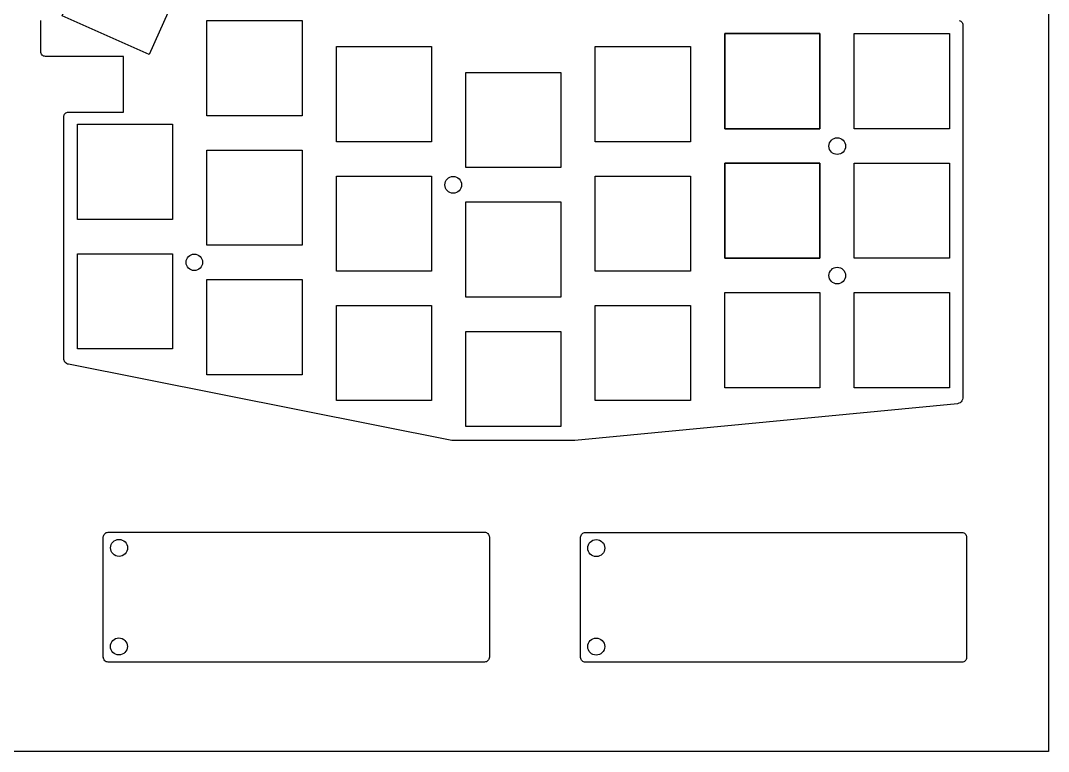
# Model space of a CAD drawing. Header units: millimetres. Extents: x 0 to 297, y 0 to 210.
# Drawn here: x 145.8 to 297, y 0 to 107.5 of the extents above; entities that cross this region are included whole.
import ezdxf

# ---------------------------------------------------------------- set-up
doc = ezdxf.new("R2010")
doc.units = ezdxf.units.MM
doc.layers.add('BLACK', color=7, linetype='Continuous')

msp = doc.modelspace()

# ---------------------------------------------------------------- linework, layer by layer
at = {"color": 1}
msp.add_lwpolyline([(0, 0), (0, 210), (297, 210), (297, 0)], close=True, dxfattribs=at)
at = {"color": 1, "linetype": 'ByBlock'}
for centre, radius in [((265.93, 89.06), 1.23), ((209.42, 83.36), 1.23), ((171.32, 71.96), 1.22), ((265.93, 70.01), 1.23)]:
    msp.add_circle(centre, radius, dxfattribs=at)
at = {"color": 1}
for centre in [(160.24, 29.95), (230.47, 29.92), (160.23, 15.45), (230.46, 15.42)]:
    msp.add_circle(centre, 1.25, dxfattribs=at)
at = {"layer": 'BLACK', "color": 1, "linetype": 'Continuous'}
for p, q in [((173.17, 107.52), (173.17, 107.52)), ((173.17, 107.52), (173.17, 107.52)), ((173.17, 107.52), (173.17, 107.52)), ((173.17, 107.52), (173.17, 107.52)), ((187.17, 107.52), (187.17, 107.52)), ((187.17, 107.52), (187.17, 107.52)), ((187.17, 107.52), (187.17, 107.52)), ((187.17, 107.52), (187.17, 107.52)), ((187.17, 107.52), (187.17, 107.52)), ((187.17, 107.52), (187.17, 107.52)), ((187.17, 107.52), (187.17, 107.52)), ((283.99, 107.51), (283.99, 107.51)), ((283.99, 107.51), (283.99, 107.51)), ((283.99, 107.51), (283.99, 107.51)), ((283.99, 107.51), (283.99, 107.51)), ((283.99, 107.51), (283.99, 107.51)), ((284.11, 107.44), (284.11, 107.44)), ((284.11, 107.44), (284.11, 107.44)), ((284.11, 107.44), (284.11, 107.44)), ((284.11, 107.44), (284.11, 107.44)), ((284.11, 107.44), (284.11, 107.44)), ((284.11, 107.44), (284.11, 107.44)), ((284.21, 107.36), (284.21, 107.36)), ((284.21, 107.36), (284.21, 107.36)), ((284.21, 107.36), (284.21, 107.36)), ((284.21, 107.36), (284.21, 107.36)), ((284.21, 107.36), (284.21, 107.36)), ((284.21, 107.36), (284.21, 107.36)), ((284.3, 107.25), (284.3, 107.25)), ((284.3, 107.25), (284.3, 107.25)), ((284.3, 107.25), (284.3, 107.25)), ((284.3, 107.25), (284.3, 107.25)), ((284.3, 107.25), (284.3, 107.25)), ((284.3, 107.25), (284.3, 107.25)), ((284.37, 107.13), (284.37, 107.13)), ((284.37, 107.13), (284.37, 107.13)), ((284.37, 107.13), (284.37, 107.13)), ((284.37, 107.13), (284.37, 107.13)), ((284.37, 107.13), (284.37, 107.13)), ((284.41, 107), (284.41, 107)), ((284.41, 107), (284.41, 107)), ((284.41, 107), (284.41, 107)), ((284.42, 106.87), (284.42, 106.87)), ((284.42, 106.87), (284.42, 106.87)), ((284.42, 106.86), (284.42, 106.86)), ((249.37, 105.61), (249.37, 105.61)), ((249.37, 105.61), (249.37, 105.61)), ((249.37, 105.61), (249.37, 105.61)), ((249.37, 105.61), (263.37, 105.61)), ((249.37, 91.61), (249.37, 105.61)), ((249.37, 105.61), (249.37, 105.61)), ((263.37, 105.61), (263.37, 105.61)), ((263.37, 105.61), (263.37, 105.61)), ((263.37, 105.61), (263.37, 105.61)), ((263.37, 105.61), (263.37, 105.61)), ((263.37, 105.61), (263.37, 105.61)), ((263.37, 105.61), (263.37, 105.61)), ((263.37, 105.61), (263.37, 105.61)), ((263.37, 105.61), (263.37, 91.61)), ((268.42, 105.61), (268.42, 105.61)), ((268.42, 105.61), (268.42, 105.61)), ((268.42, 105.61), (268.42, 105.61)), ((268.42, 105.61), (268.42, 105.61)), ((282.42, 105.61), (282.42, 105.61)), ((282.42, 105.61), (282.42, 105.61)), ((282.42, 105.61), (282.42, 105.61)), ((282.42, 105.61), (282.42, 105.61)), ((282.42, 105.61), (282.42, 105.61)), ((282.42, 105.61), (282.42, 105.61)), ((282.42, 105.61), (282.42, 105.61)), ((148.72, 102.96), (148.72, 102.96)), ((148.72, 102.96), (148.72, 102.96)), ((148.72, 102.96), (148.72, 102.96)), ((148.72, 102.96), (148.72, 102.96)), ((148.72, 102.96), (148.72, 102.96)), ((192.22, 103.71), (192.22, 103.71)), ((192.22, 103.71), (192.22, 103.71)), ((192.22, 103.71), (192.22, 103.71)), ((192.22, 103.71), (192.22, 103.71)), ((206.22, 103.71), (206.22, 103.71)), ((206.22, 103.71), (206.22, 103.71)), ((206.22, 103.71), (206.22, 103.71)), ((206.22, 103.71), (206.22, 103.71)), ((206.22, 103.71), (206.22, 103.71)), ((206.22, 103.71), (206.22, 103.71)), ((206.22, 103.71), (206.22, 103.71)), ((230.32, 103.71), (230.32, 103.71)), ((230.32, 103.71), (230.32, 103.71)), ((230.32, 103.71), (230.32, 103.71)), ((230.32, 103.71), (230.32, 103.71)), ((244.32, 103.71), (244.32, 103.71)), ((244.32, 103.71), (244.32, 103.71)), ((244.32, 103.71), (244.32, 103.71)), ((244.32, 103.71), (244.32, 103.71)), ((244.32, 103.71), (244.32, 103.71)), ((244.32, 103.71), (244.32, 103.71)), ((244.32, 103.71), (244.32, 103.71)), ((148.74, 102.82), (148.74, 102.82)), ((148.74, 102.82), (148.74, 102.82)), ((148.78, 102.69), (148.78, 102.69)), ((148.78, 102.69), (148.78, 102.69)), ((148.78, 102.69), (148.78, 102.69)), ((148.78, 102.69), (148.78, 102.69)), ((148.78, 102.69), (148.78, 102.69)), ((148.78, 102.69), (148.78, 102.69)), ((148.84, 102.57), (148.84, 102.57)), ((148.84, 102.57), (148.84, 102.57)), ((148.84, 102.57), (148.84, 102.57)), ((148.84, 102.57), (148.84, 102.57)), ((148.84, 102.57), (148.84, 102.57)), ((148.93, 102.46), (148.93, 102.46)), ((148.93, 102.46), (148.93, 102.46)), ((148.93, 102.46), (148.93, 102.46)), ((148.93, 102.46), (148.93, 102.46)), ((148.93, 102.46), (148.93, 102.46)), ((148.93, 102.46), (148.93, 102.46)), ((149.03, 102.38), (149.03, 102.38)), ((149.03, 102.38), (149.03, 102.38)), ((149.03, 102.38), (149.03, 102.38)), ((149.03, 102.38), (149.03, 102.38)), ((149.03, 102.38), (149.03, 102.38)), ((149.03, 102.38), (149.03, 102.38)), ((149.15, 102.31), (149.15, 102.31)), ((149.15, 102.31), (149.15, 102.31)), ((149.15, 102.31), (149.15, 102.31)), ((149.29, 102.27), (149.29, 102.27)), ((160.92, 102.26), (160.92, 102.26)), ((160.92, 102.26), (160.92, 102.26)), ((160.92, 102.26), (160.92, 102.26)), ((160.92, 102.26), (160.92, 102.26)), ((160.92, 102.26), (160.92, 102.26)), ((164.67, 102.52), (164.67, 102.52)), ((164.67, 102.52), (164.67, 102.52)), ((164.67, 102.52), (164.67, 102.52)), ((164.67, 102.52), (164.67, 102.52)), ((164.67, 102.52), (164.67, 102.52)), ((164.67, 102.52), (164.67, 102.52)), ((211.27, 99.9), (211.27, 99.9)), ((211.27, 99.9), (211.27, 99.9)), ((211.27, 99.9), (211.27, 99.9)), ((211.27, 99.9), (211.27, 99.9)), ((225.27, 99.9), (225.27, 99.9)), ((225.27, 99.9), (225.27, 99.9)), ((225.27, 99.9), (225.27, 99.9)), ((225.27, 99.9), (225.27, 99.9)), ((225.27, 99.9), (225.27, 99.9)), ((225.27, 99.9), (225.27, 99.9)), ((225.27, 99.9), (225.27, 99.9)), ((152.32, 93.85), (152.32, 93.85)), ((152.32, 93.85), (152.32, 93.85)), ((152.32, 93.85), (152.32, 93.85)), ((152.32, 93.85), (152.32, 93.85)), ((152.32, 93.85), (152.32, 93.85)), ((152.32, 93.85), (152.32, 93.85)), ((152.43, 93.94), (152.43, 93.94)), ((152.43, 93.94), (152.43, 93.94)), ((152.43, 93.94), (152.43, 93.94)), ((152.43, 93.94), (152.43, 93.94)), ((152.43, 93.94), (152.43, 93.94)), ((152.43, 93.94), (152.43, 93.94)), ((152.55, 94.01), (152.55, 94.01)), ((152.55, 94.01), (152.55, 94.01)), ((152.55, 94.01), (152.55, 94.01)), ((152.55, 94.01), (152.55, 94.01)), ((152.55, 94.01), (152.55, 94.01)), ((152.55, 94.01), (152.55, 94.01)), ((152.68, 94.05), (152.68, 94.05)), ((152.82, 94.06), (152.82, 94.06)), ((152.82, 94.06), (152.82, 94.06)), ((152.82, 94.06), (152.82, 94.06)), ((160.92, 94.06), (160.92, 94.06)), ((160.92, 94.06), (160.92, 94.06)), ((160.92, 94.06), (160.92, 94.06)), ((160.92, 94.06), (160.92, 94.06)), ((160.92, 94.06), (160.92, 94.06)), ((160.92, 94.06), (160.92, 94.06)), ((152.12, 93.36), (152.12, 93.36)), ((152.12, 93.36), (152.12, 93.36)), ((152.13, 93.5), (152.13, 93.5)), ((152.13, 93.5), (152.13, 93.5)), ((152.17, 93.63), (152.17, 93.63)), ((152.17, 93.63), (152.17, 93.63)), ((152.17, 93.63), (152.17, 93.63)), ((152.17, 93.63), (152.17, 93.63)), ((152.24, 93.75), (152.24, 93.75)), ((152.24, 93.75), (152.24, 93.75)), ((152.24, 93.75), (152.24, 93.75)), ((152.24, 93.75), (152.24, 93.75)), ((152.24, 93.75), (152.24, 93.75)), ((152.24, 93.75), (152.24, 93.75)), ((154.12, 92.28), (154.12, 92.28)), ((154.12, 92.28), (154.12, 92.28)), ((154.12, 92.28), (154.12, 92.28)), ((154.12, 92.28), (154.12, 92.28)), ((168.12, 92.28), (168.12, 92.28)), ((168.12, 92.28), (168.12, 92.28)), ((168.12, 92.28), (168.12, 92.28)), ((168.12, 92.28), (168.12, 92.28)), ((168.12, 92.28), (168.12, 92.28)), ((168.12, 92.28), (168.12, 92.28)), ((168.12, 92.28), (168.12, 92.28)), ((173.17, 93.52), (173.17, 93.52)), ((173.17, 93.52), (173.17, 93.52)), ((173.17, 93.52), (173.17, 93.52)), ((173.17, 93.52), (173.17, 93.52)), ((187.17, 93.52), (187.17, 93.52)), ((187.17, 93.52), (187.17, 93.52)), ((187.17, 93.52), (187.17, 93.52)), ((187.17, 93.52), (187.17, 93.52)), ((187.17, 93.52), (187.17, 93.52)), ((263.37, 91.61), (249.37, 91.61)), ((249.37, 91.61), (249.37, 91.61)), ((249.37, 91.61), (249.37, 91.61)), ((249.37, 91.61), (249.37, 91.61)), ((249.37, 91.61), (249.37, 91.61)), ((263.37, 91.61), (263.37, 91.61)), ((263.37, 91.61), (263.37, 91.61)), ((263.37, 91.61), (263.37, 91.61)), ((263.37, 91.61), (263.37, 91.61)), ((263.37, 91.61), (263.37, 91.61)), ((268.42, 91.61), (268.42, 91.61)), ((268.42, 91.61), (268.42, 91.61)), ((268.42, 91.61), (268.42, 91.61)), ((268.42, 91.61), (268.42, 91.61)), ((282.42, 91.61), (282.42, 91.61)), ((282.42, 91.61), (282.42, 91.61)), ((282.42, 91.61), (282.42, 91.61)), ((282.42, 91.61), (282.42, 91.61)), ((282.42, 91.61), (282.42, 91.61)), ((192.22, 89.71), (192.22, 89.71)), ((192.22, 89.71), (192.22, 89.71)), ((192.22, 89.71), (192.22, 89.71)), ((192.22, 89.71), (192.22, 89.71)), ((206.22, 89.71), (206.22, 89.71)), ((206.22, 89.71), (206.22, 89.71)), ((206.22, 89.71), (206.22, 89.71)), ((206.22, 89.71), (206.22, 89.71)), ((206.22, 89.71), (206.22, 89.71)), ((230.32, 89.71), (230.32, 89.71)), ((230.32, 89.71), (230.32, 89.71)), ((230.32, 89.71), (230.32, 89.71)), ((230.32, 89.71), (230.32, 89.71)), ((244.32, 89.71), (244.32, 89.71)), ((244.32, 89.71), (244.32, 89.71)), ((244.32, 89.71), (244.32, 89.71)), ((244.32, 89.71), (244.32, 89.71)), ((244.32, 89.71), (244.32, 89.71)), ((173.17, 88.47), (173.17, 88.47)), ((173.17, 88.47), (173.17, 88.47)), ((173.17, 88.47), (173.17, 88.47)), ((173.17, 88.47), (173.17, 88.47)), ((187.17, 88.47), (187.17, 88.47)), ((187.17, 88.47), (187.17, 88.47)), ((187.17, 88.47), (187.17, 88.47)), ((187.17, 88.47), (187.17, 88.47)), ((187.17, 88.47), (187.17, 88.47)), ((187.17, 88.47), (187.17, 88.47)), ((187.17, 88.47), (187.17, 88.47)), ((249.37, 72.56), (249.37, 86.56)), ((249.37, 86.56), (249.37, 86.56)), ((249.37, 86.56), (249.37, 86.56)), ((249.37, 86.56), (249.37, 86.56)), ((249.37, 86.56), (249.37, 86.56)), ((249.37, 86.56), (263.37, 86.56)), ((263.37, 86.56), (263.37, 86.56)), ((263.37, 86.56), (263.37, 86.56)), ((263.37, 86.56), (263.37, 86.56)), ((263.37, 86.56), (263.37, 86.56)), ((263.37, 86.56), (263.37, 86.56)), ((263.37, 86.56), (263.37, 86.56)), ((263.37, 86.56), (263.37, 72.56)), ((263.37, 86.56), (263.37, 86.56)), ((268.42, 86.56), (268.42, 86.56)), ((268.42, 86.56), (268.42, 86.56)), ((268.42, 86.56), (268.42, 86.56)), ((268.42, 86.56), (268.42, 86.56)), ((282.42, 86.56), (282.42, 86.56)), ((282.42, 86.56), (282.42, 86.56)), ((282.42, 86.56), (282.42, 86.56)), ((282.42, 86.56), (282.42, 86.56)), ((282.42, 86.56), (282.42, 86.56)), ((282.42, 86.56), (282.42, 86.56)), ((282.42, 86.56), (282.42, 86.56)), ((211.27, 85.9), (211.27, 85.9)), ((211.27, 85.9), (211.27, 85.9)), ((211.27, 85.9), (211.27, 85.9)), ((211.27, 85.9), (211.27, 85.9)), ((225.27, 85.9), (225.27, 85.9)), ((225.27, 85.9), (225.27, 85.9)), ((225.27, 85.9), (225.27, 85.9)), ((225.27, 85.9), (225.27, 85.9)), ((225.27, 85.9), (225.27, 85.9)), ((192.22, 84.66), (192.22, 84.66)), ((192.22, 84.66), (192.22, 84.66)), ((192.22, 84.66), (192.22, 84.66)), ((192.22, 84.66), (192.22, 84.66)), ((206.22, 84.66), (206.22, 84.66)), ((206.22, 84.66), (206.22, 84.66)), ((206.22, 84.66), (206.22, 84.66)), ((206.22, 84.66), (206.22, 84.66)), ((206.22, 84.66), (206.22, 84.66)), ((206.22, 84.66), (206.22, 84.66)), ((206.22, 84.66), (206.22, 84.66)), ((244.32, 84.66), (244.32, 84.66)), ((211.27, 80.85), (211.27, 80.85)), ((211.27, 80.85), (211.27, 80.85)), ((211.27, 80.85), (211.27, 80.85)), ((211.27, 80.85), (211.27, 80.85)), ((225.27, 80.85), (225.27, 80.85)), ((225.27, 80.85), (225.27, 80.85)), ((225.27, 80.85), (225.27, 80.85)), ((225.27, 80.85), (225.27, 80.85)), ((225.27, 80.85), (225.27, 80.85)), ((225.27, 80.85), (225.27, 80.85)), ((225.27, 80.85), (225.27, 80.85)), ((154.12, 78.28), (154.12, 78.28)), ((154.12, 78.28), (154.12, 78.28)), ((154.12, 78.28), (154.12, 78.28)), ((154.12, 78.28), (154.12, 78.28)), ((168.12, 78.28), (168.12, 78.28)), ((168.12, 78.28), (168.12, 78.28)), ((168.12, 78.28), (168.12, 78.28)), ((168.12, 78.28), (168.12, 78.28)), ((168.12, 78.28), (168.12, 78.28)), ((173.17, 74.47), (173.17, 74.47)), ((173.17, 74.47), (173.17, 74.47)), ((173.17, 74.47), (173.17, 74.47)), ((173.17, 74.47), (173.17, 74.47)), ((187.17, 74.47), (187.17, 74.47)), ((187.17, 74.47), (187.17, 74.47)), ((187.17, 74.47), (187.17, 74.47)), ((187.17, 74.47), (187.17, 74.47)), ((187.17, 74.47), (187.17, 74.47)), ((154.12, 73.23), (154.12, 73.23)), ((154.12, 73.23), (154.12, 73.23)), ((154.12, 73.23), (154.12, 73.23)), ((154.12, 73.23), (154.12, 73.23)), ((168.12, 73.23), (168.12, 73.23)), ((168.12, 73.23), (168.12, 73.23)), ((168.12, 73.23), (168.12, 73.23)), ((168.12, 73.23), (168.12, 73.23)), ((168.12, 73.23), (168.12, 73.23)), ((168.12, 73.23), (168.12, 73.23)), ((168.12, 73.23), (168.12, 73.23)), ((263.37, 72.56), (249.37, 72.56)), ((249.37, 72.56), (249.37, 72.56)), ((249.37, 72.56), (249.37, 72.56)), ((249.37, 72.56), (249.37, 72.56)), ((249.37, 72.56), (249.37, 72.56)), ((263.37, 72.56), (263.37, 72.56)), ((263.37, 72.56), (263.37, 72.56)), ((263.37, 72.56), (263.37, 72.56)), ((263.37, 72.56), (263.37, 72.56)), ((263.37, 72.56), (263.37, 72.56)), ((268.42, 72.56), (268.42, 72.56)), ((268.42, 72.56), (268.42, 72.56)), ((268.42, 72.56), (268.42, 72.56)), ((268.42, 72.56), (268.42, 72.56)), ((282.42, 72.56), (282.42, 72.56)), ((282.42, 72.56), (282.42, 72.56)), ((282.42, 72.56), (282.42, 72.56)), ((282.42, 72.56), (282.42, 72.56)), ((282.42, 72.56), (282.42, 72.56)), ((192.22, 70.66), (192.22, 70.66)), ((192.22, 70.66), (192.22, 70.66)), ((192.22, 70.66), (192.22, 70.66)), ((192.22, 70.66), (192.22, 70.66)), ((206.22, 70.66), (206.22, 70.66)), ((206.22, 70.66), (206.22, 70.66)), ((206.22, 70.66), (206.22, 70.66)), ((206.22, 70.66), (206.22, 70.66)), ((206.22, 70.66), (206.22, 70.66)), ((173.17, 69.42), (173.17, 69.42)), ((173.17, 69.42), (173.17, 69.42)), ((173.17, 69.42), (173.17, 69.42)), ((173.17, 69.42), (173.17, 69.42)), ((187.17, 69.42), (187.17, 69.42)), ((187.17, 69.42), (187.17, 69.42)), ((187.17, 69.42), (187.17, 69.42)), ((187.17, 69.42), (187.17, 69.42)), ((187.17, 69.42), (187.17, 69.42)), ((187.17, 69.42), (187.17, 69.42)), ((187.17, 69.42), (187.17, 69.42)), ((211.27, 66.85), (211.27, 66.85)), ((211.27, 66.85), (211.27, 66.85)), ((211.27, 66.85), (211.27, 66.85)), ((211.27, 66.85), (211.27, 66.85)), ((225.27, 66.85), (225.27, 66.85)), ((225.27, 66.85), (225.27, 66.85)), ((225.27, 66.85), (225.27, 66.85)), ((225.27, 66.85), (225.27, 66.85)), ((225.27, 66.85), (225.27, 66.85)), ((249.37, 67.51), (249.37, 67.51)), ((249.37, 67.51), (249.37, 67.51)), ((249.37, 67.51), (249.37, 67.51)), ((249.37, 67.51), (249.37, 67.51)), ((263.37, 67.51), (263.37, 67.51)), ((263.37, 67.51), (263.37, 67.51)), ((263.37, 67.51), (263.37, 67.51)), ((263.37, 67.51), (263.37, 67.51)), ((263.37, 67.51), (263.37, 67.51)), ((268.42, 67.51), (268.42, 67.51)), ((268.42, 67.51), (268.42, 67.51)), ((268.42, 67.51), (268.42, 67.51)), ((268.42, 67.51), (268.42, 67.51)), ((282.42, 67.51), (282.42, 67.51)), ((282.42, 67.51), (282.42, 67.51)), ((282.42, 67.51), (282.42, 67.51)), ((282.42, 67.51), (282.42, 67.51)), ((282.42, 67.51), (282.42, 67.51)), ((282.42, 67.51), (282.42, 67.51)), ((282.42, 67.51), (282.42, 67.51)), ((192.22, 65.61), (192.22, 65.61)), ((192.22, 65.61), (192.22, 65.61)), ((192.22, 65.61), (192.22, 65.61)), ((192.22, 65.61), (192.22, 65.61)), ((206.22, 65.61), (206.22, 65.61)), ((206.22, 65.61), (206.22, 65.61)), ((206.22, 65.61), (206.22, 65.61)), ((206.22, 65.61), (206.22, 65.61)), ((206.22, 65.61), (206.22, 65.61)), ((206.22, 65.61), (206.22, 65.61)), ((206.22, 65.61), (206.22, 65.61)), ((211.27, 61.8), (211.27, 61.8)), ((211.27, 61.8), (211.27, 61.8)), ((211.27, 61.8), (211.27, 61.8)), ((211.27, 61.8), (211.27, 61.8)), ((225.27, 61.8), (225.27, 61.8)), ((225.27, 61.8), (225.27, 61.8)), ((225.27, 61.8), (225.27, 61.8)), ((225.27, 61.8), (225.27, 61.8)), ((225.27, 61.8), (225.27, 61.8)), ((225.27, 61.8), (225.27, 61.8)), ((225.27, 61.8), (225.27, 61.8)), ((154.12, 59.23), (154.12, 59.23)), ((154.12, 59.23), (154.12, 59.23)), ((154.12, 59.23), (154.12, 59.23)), ((154.12, 59.23), (154.12, 59.23)), ((168.12, 59.23), (168.12, 59.23)), ((168.12, 59.23), (168.12, 59.23)), ((168.12, 59.23), (168.12, 59.23)), ((168.12, 59.23), (168.12, 59.23)), ((168.12, 59.23), (168.12, 59.23)), ((152.12, 57.66), (152.12, 57.66)), ((152.12, 57.66), (152.12, 57.66)), ((152.12, 57.66), (152.12, 57.66)), ((152.12, 57.66), (152.12, 57.66)), ((152.12, 57.66), (152.12, 57.66)), ((152.12, 57.66), (152.12, 57.66)), ((152.12, 57.66), (152.12, 57.66)), ((152.12, 57.66), (152.12, 57.66)), ((152.12, 57.66), (152.12, 57.66)), ((152.12, 57.66), (152.12, 57.66)), ((152.12, 57.66), (152.12, 57.66)), ((152.12, 57.66), (152.12, 57.66)), ((152.12, 57.66), (152.12, 57.66)), ((152.12, 57.66), (152.12, 57.66)), ((152.12, 57.66), (152.12, 57.66)), ((152.12, 57.66), (152.12, 57.66)), ((152.12, 57.66), (152.12, 57.66)), ((152.12, 57.66), (152.12, 57.66)), ((152.12, 57.66), (152.12, 57.66)), ((152.15, 57.54), (152.15, 57.54)), ((152.2, 57.4), (152.2, 57.4)), ((152.2, 57.4), (152.2, 57.4)), ((152.2, 57.4), (152.2, 57.4)), ((152.2, 57.4), (152.2, 57.4)), ((152.29, 57.26), (152.29, 57.26)), ((152.29, 57.26), (152.29, 57.26)), ((152.29, 57.26), (152.29, 57.26)), ((152.29, 57.26), (152.29, 57.26)), ((152.4, 57.15), (152.4, 57.15)), ((152.4, 57.15), (152.4, 57.15)), ((152.52, 57.06), (152.52, 57.06)), ((152.52, 57.06), (152.52, 57.06)), ((152.52, 57.06), (152.52, 57.06)), ((152.52, 57.06), (152.52, 57.06)), ((152.52, 57.06), (152.52, 57.06)), ((152.52, 57.06), (152.52, 57.06)), ((152.67, 57), (152.67, 57)), ((152.82, 56.96), (152.82, 56.96)), ((173.17, 55.42), (173.17, 55.42)), ((173.17, 55.42), (173.17, 55.42)), ((173.17, 55.42), (173.17, 55.42)), ((173.17, 55.42), (173.17, 55.42)), ((187.17, 55.42), (187.17, 55.42)), ((187.17, 55.42), (187.17, 55.42)), ((187.17, 55.42), (187.17, 55.42)), ((187.17, 55.42), (187.17, 55.42)), ((187.17, 55.42), (187.17, 55.42)), ((249.37, 53.51), (249.37, 53.51)), ((249.37, 53.51), (249.37, 53.51)), ((249.37, 53.51), (249.37, 53.51)), ((249.37, 53.51), (249.37, 53.51)), ((263.37, 53.51), (263.37, 53.51)), ((263.37, 53.51), (263.37, 53.51)), ((263.37, 53.51), (263.37, 53.51)), ((263.37, 53.51), (263.37, 53.51)), ((263.37, 53.51), (263.37, 53.51)), ((263.37, 53.51), (263.37, 53.51)), ((268.42, 53.51), (268.42, 53.51)), ((268.42, 53.51), (268.42, 53.51)), ((268.42, 53.51), (268.42, 53.51)), ((268.42, 53.51), (268.42, 53.51)), ((282.42, 53.51), (282.42, 53.51)), ((282.42, 53.51), (282.42, 53.51)), ((282.42, 53.51), (282.42, 53.51)), ((282.42, 53.51), (282.42, 53.51)), ((282.42, 53.51), (282.42, 53.51)), ((192.22, 51.61), (192.22, 51.61)), ((192.22, 51.61), (192.22, 51.61)), ((192.22, 51.61), (192.22, 51.61)), ((192.22, 51.61), (192.22, 51.61)), ((206.22, 51.61), (206.22, 51.61)), ((206.22, 51.61), (206.22, 51.61)), ((206.22, 51.61), (206.22, 51.61)), ((206.22, 51.61), (206.22, 51.61)), ((206.22, 51.61), (206.22, 51.61)), ((284.14, 51.44), (284.14, 51.44)), ((284.14, 51.44), (284.14, 51.44)), ((284.14, 51.44), (284.14, 51.44)), ((284.27, 51.59), (284.27, 51.59)), ((284.27, 51.59), (284.27, 51.59)), ((284.27, 51.59), (284.27, 51.59)), ((284.27, 51.59), (284.27, 51.59)), ((284.27, 51.59), (284.27, 51.59)), ((284.27, 51.59), (284.27, 51.59)), ((284.36, 51.77), (284.36, 51.77)), ((284.36, 51.77), (284.36, 51.77)), ((284.36, 51.77), (284.36, 51.77)), ((284.36, 51.77), (284.36, 51.77)), ((284.36, 51.77), (284.36, 51.77)), ((284.36, 51.77), (284.36, 51.77)), ((284.42, 51.96), (284.42, 51.96)), ((284.42, 51.96), (284.42, 51.96)), ((284.42, 51.96), (284.42, 51.96)), ((284.42, 51.96), (284.42, 51.96)), ((284.42, 51.96), (284.42, 51.96)), ((284.42, 51.96), (284.42, 51.96)), ((284.42, 51.96), (284.42, 51.96)), ((284.42, 51.96), (284.42, 51.96)), ((284.42, 51.96), (284.42, 51.96)), ((284.42, 51.96), (284.42, 51.96)), ((284.42, 51.96), (284.42, 51.96)), ((284.42, 51.96), (284.42, 51.96)), ((284.42, 51.96), (284.42, 51.96)), ((284.42, 51.96), (284.42, 51.96)), ((284.42, 51.96), (284.42, 51.96)), ((284.42, 51.96), (284.42, 51.96)), ((284.42, 51.96), (284.42, 51.96)), ((284.42, 51.96), (284.42, 51.96)), ((283.63, 51.16), (283.62, 51.16)), ((283.62, 51.16), (283.62, 51.16)), ((283.62, 51.16), (283.62, 51.16)), ((283.62, 51.16), (283.62, 51.16)), ((283.63, 51.16), (283.63, 51.16)), ((283.63, 51.16), (283.63, 51.16)), ((283.82, 51.22), (283.82, 51.22)), ((283.99, 51.31), (283.99, 51.31)), ((283.99, 51.31), (283.99, 51.31)), ((283.99, 51.31), (283.99, 51.31)), ((211.27, 47.8), (211.27, 47.8)), ((211.27, 47.8), (211.27, 47.8)), ((211.27, 47.8), (211.27, 47.8)), ((211.27, 47.8), (211.27, 47.8)), ((225.27, 47.8), (225.27, 47.8)), ((225.27, 47.8), (225.27, 47.8)), ((225.27, 47.8), (225.27, 47.8)), ((225.27, 47.8), (225.27, 47.8)), ((225.27, 47.8), (225.27, 47.8)), ((157.95, 31.68), (157.99, 31.82)), ((157.99, 31.82), (158.05, 31.94)), ((157.99, 31.82), (157.99, 31.82)), ((157.99, 31.82), (157.99, 31.82)), ((157.99, 31.82), (157.99, 31.82)), ((158.05, 31.94), (158.14, 32.04)), ((158.05, 31.94), (158.05, 31.94)), ((158.05, 31.94), (158.05, 31.94)), ((158.05, 31.94), (158.05, 31.94)), ((158.05, 31.94), (158.05, 31.94)), ((158.05, 31.94), (158.05, 31.94)), ((158.05, 31.94), (158.05, 31.94)), ((158.14, 32.04), (158.24, 32.13)), ((158.14, 32.04), (158.14, 32.04)), ((158.14, 32.04), (158.14, 32.04)), ((158.14, 32.04), (158.14, 32.04)), ((158.14, 32.04), (158.14, 32.04)), ((158.14, 32.04), (158.14, 32.04)), ((158.24, 32.13), (158.36, 32.19)), ((158.24, 32.13), (158.24, 32.13)), ((158.24, 32.13), (158.24, 32.13)), ((158.24, 32.13), (158.24, 32.13)), ((158.24, 32.13), (158.24, 32.13)), ((158.24, 32.13), (158.24, 32.13)), ((158.36, 32.19), (158.49, 32.23)), ((158.36, 32.19), (158.36, 32.19)), ((158.36, 32.19), (158.36, 32.19)), ((158.36, 32.19), (158.36, 32.19)), ((158.36, 32.19), (158.36, 32.19)), ((158.36, 32.19), (158.36, 32.19)), ((158.36, 32.19), (158.36, 32.19)), ((158.49, 32.23), (158.63, 32.25)), ((158.49, 32.23), (158.49, 32.23)), ((158.49, 32.23), (158.49, 32.23)), ((158.63, 32.25), (158.63, 32.25)), ((158.63, 32.25), (158.63, 32.25)), ((158.63, 32.25), (214.03, 32.25)), ((158.63, 32.25), (158.63, 32.25)), ((158.63, 32.25), (158.63, 32.25)), ((214.03, 32.25), (214.17, 32.24)), ((214.17, 32.24), (214.17, 32.24)), ((214.17, 32.24), (214.17, 32.24)), ((214.17, 32.24), (214.3, 32.2)), ((214.3, 32.2), (214.3, 32.2)), ((214.3, 32.2), (214.3, 32.2)), ((214.3, 32.2), (214.42, 32.13)), ((214.3, 32.2), (214.3, 32.2)), ((214.42, 32.13), (214.42, 32.13)), ((214.42, 32.13), (214.42, 32.13)), ((214.42, 32.13), (214.42, 32.13)), ((214.42, 32.13), (214.53, 32.05)), ((214.42, 32.13), (214.42, 32.13)), ((214.42, 32.13), (214.42, 32.13)), ((214.42, 32.13), (214.42, 32.13)), ((214.53, 32.05), (214.53, 32.05)), ((214.53, 32.05), (214.53, 32.05)), ((214.53, 32.05), (214.53, 32.05)), ((214.53, 32.05), (214.53, 32.05)), ((214.53, 32.05), (214.53, 32.05)), ((214.53, 32.05), (214.61, 31.94)), ((214.53, 32.05), (214.53, 32.05)), ((214.61, 31.94), (214.61, 31.94)), ((214.61, 31.94), (214.61, 31.94)), ((214.61, 31.94), (214.68, 31.82)), ((214.61, 31.94), (214.61, 31.94)), ((214.61, 31.94), (214.61, 31.94)), ((214.61, 31.94), (214.61, 31.94)), ((214.68, 31.82), (214.68, 31.82)), ((214.68, 31.82), (214.68, 31.82)), ((214.68, 31.82), (214.68, 31.82)), ((214.68, 31.82), (214.68, 31.82)), ((214.68, 31.82), (214.68, 31.82)), ((214.68, 31.82), (214.72, 31.69)), ((214.68, 31.82), (214.68, 31.82)), ((228.18, 31.65), (228.22, 31.78)), ((228.22, 31.78), (228.28, 31.9)), ((228.22, 31.78), (228.22, 31.78)), ((228.22, 31.78), (228.22, 31.78)), ((228.22, 31.78), (228.22, 31.78)), ((228.28, 31.9), (228.37, 32.01)), ((228.28, 31.9), (228.28, 31.9)), ((228.28, 31.9), (228.28, 31.9)), ((228.28, 31.9), (228.28, 31.9)), ((228.28, 31.9), (228.28, 31.9)), ((228.28, 31.9), (228.28, 31.9)), ((228.28, 31.9), (228.28, 31.9)), ((228.37, 32.01), (228.47, 32.1)), ((228.37, 32.01), (228.37, 32.01)), ((228.37, 32.01), (228.37, 32.01)), ((228.37, 32.01), (228.37, 32.01)), ((228.37, 32.01), (228.37, 32.01)), ((228.37, 32.01), (228.37, 32.01)), ((228.47, 32.1), (228.59, 32.16)), ((228.47, 32.1), (228.47, 32.1)), ((228.47, 32.1), (228.47, 32.1)), ((228.47, 32.1), (228.47, 32.1)), ((228.47, 32.1), (228.47, 32.1)), ((228.47, 32.1), (228.47, 32.1)), ((228.59, 32.16), (228.72, 32.2)), ((228.59, 32.16), (228.59, 32.16)), ((228.59, 32.16), (228.59, 32.16)), ((228.59, 32.16), (228.59, 32.16)), ((228.59, 32.16), (228.59, 32.16)), ((228.59, 32.16), (228.59, 32.16)), ((228.59, 32.16), (228.59, 32.16)), ((228.72, 32.2), (228.86, 32.22)), ((228.72, 32.2), (228.72, 32.2)), ((228.72, 32.2), (228.72, 32.2)), ((228.86, 32.22), (228.86, 32.22)), ((228.86, 32.22), (228.86, 32.22)), ((228.86, 32.22), (284.26, 32.22)), ((228.86, 32.22), (228.86, 32.22)), ((228.86, 32.22), (228.86, 32.22)), ((284.26, 32.22), (284.4, 32.2)), ((284.4, 32.2), (284.4, 32.2)), ((284.4, 32.2), (284.4, 32.2)), ((284.4, 32.2), (284.53, 32.16)), ((284.53, 32.16), (284.53, 32.16)), ((284.53, 32.16), (284.53, 32.16)), ((284.53, 32.16), (284.65, 32.1)), ((284.53, 32.16), (284.53, 32.16)), ((284.65, 32.1), (284.65, 32.1)), ((284.65, 32.1), (284.65, 32.1)), ((284.65, 32.1), (284.65, 32.1)), ((284.65, 32.1), (284.76, 32.01)), ((284.65, 32.1), (284.65, 32.1)), ((284.65, 32.1), (284.65, 32.1)), ((284.65, 32.1), (284.65, 32.1)), ((284.76, 32.01), (284.76, 32.01)), ((284.76, 32.01), (284.76, 32.01)), ((284.76, 32.01), (284.76, 32.01)), ((284.76, 32.01), (284.76, 32.01)), ((284.76, 32.01), (284.76, 32.01)), ((284.76, 32.01), (284.84, 31.91)), ((284.76, 32.01), (284.76, 32.01)), ((284.84, 31.91), (284.84, 31.91)), ((284.84, 31.91), (284.84, 31.91)), ((284.84, 31.91), (284.91, 31.79)), ((284.84, 31.91), (284.84, 31.91)), ((284.84, 31.91), (284.84, 31.91)), ((284.84, 31.91), (284.84, 31.91)), ((284.91, 31.79), (284.91, 31.79)), ((284.91, 31.79), (284.91, 31.79)), ((284.91, 31.79), (284.91, 31.79)), ((284.91, 31.79), (284.91, 31.79)), ((284.91, 31.79), (284.91, 31.79)), ((284.91, 31.79), (284.95, 31.66)), ((284.91, 31.79), (284.91, 31.79)), ((157.93, 31.55), (157.95, 31.68)), ((157.93, 13.85), (157.93, 31.55)), ((157.93, 31.55), (157.93, 31.55)), ((157.93, 31.55), (157.93, 31.55)), ((157.95, 31.68), (157.95, 31.68)), ((157.95, 31.68), (157.95, 31.68)), ((214.72, 31.69), (214.72, 31.69)), ((214.72, 31.69), (214.72, 31.69)), ((214.72, 31.69), (214.73, 31.55)), ((214.73, 31.55), (214.73, 31.55)), ((214.73, 31.55), (214.73, 31.55)), ((214.73, 31.55), (214.73, 13.85)), ((214.73, 31.55), (214.73, 31.55)), ((214.73, 31.55), (214.73, 31.55)), ((214.73, 31.55), (214.73, 31.55)), ((228.16, 31.52), (228.18, 31.65)), ((228.16, 13.82), (228.16, 31.52)), ((228.16, 31.52), (228.16, 31.52)), ((228.16, 31.52), (228.16, 31.52)), ((228.18, 31.65), (228.18, 31.65)), ((228.18, 31.65), (228.18, 31.65)), ((284.95, 31.66), (284.95, 31.66)), ((284.95, 31.66), (284.95, 31.66)), ((284.95, 31.66), (284.96, 31.52)), ((284.96, 31.52), (284.96, 31.52)), ((284.96, 31.52), (284.96, 31.52)), ((284.96, 31.52), (284.96, 13.82)), ((284.96, 31.52), (284.96, 31.52)), ((284.96, 31.52), (284.96, 31.52)), ((284.96, 31.52), (284.96, 31.52)), ((157.93, 13.84), (157.93, 13.85)), ((157.93, 13.85), (157.93, 13.85)), ((157.93, 13.85), (157.93, 13.84)), ((157.95, 13.71), (157.93, 13.84)), ((157.93, 13.84), (157.93, 13.84)), ((157.93, 13.84), (157.93, 13.84)), ((157.99, 13.58), (157.95, 13.71)), ((157.95, 13.71), (157.95, 13.71)), ((157.95, 13.71), (157.95, 13.71)), ((157.95, 13.71), (157.95, 13.71)), ((214.72, 13.71), (214.68, 13.58)), ((214.73, 13.85), (214.72, 13.71)), ((214.72, 13.71), (214.72, 13.71)), ((214.72, 13.71), (214.72, 13.71)), ((214.73, 13.85), (214.73, 13.85)), ((228.16, 13.81), (228.16, 13.82)), ((228.16, 13.82), (228.16, 13.82)), ((228.16, 13.82), (228.16, 13.81)), ((228.18, 13.68), (228.16, 13.81)), ((228.16, 13.81), (228.16, 13.81)), ((228.16, 13.81), (228.16, 13.81)), ((228.22, 13.55), (228.18, 13.68)), ((228.18, 13.68), (228.18, 13.68)), ((228.18, 13.68), (228.18, 13.68)), ((228.18, 13.68), (228.18, 13.68)), ((284.95, 13.68), (284.91, 13.55)), ((284.96, 13.82), (284.95, 13.68)), ((284.95, 13.68), (284.95, 13.68)), ((284.95, 13.68), (284.95, 13.68)), ((284.96, 13.82), (284.96, 13.82)), ((158.05, 13.46), (157.99, 13.58)), ((157.99, 13.58), (157.99, 13.58)), ((157.99, 13.58), (157.99, 13.58)), ((157.99, 13.58), (157.99, 13.58)), ((157.99, 13.58), (157.99, 13.58)), ((157.99, 13.58), (157.99, 13.58)), ((158.14, 13.35), (158.05, 13.46)), ((158.05, 13.46), (158.05, 13.46)), ((158.05, 13.46), (158.05, 13.46)), ((158.05, 13.46), (158.05, 13.46)), ((158.05, 13.46), (158.05, 13.46)), ((158.05, 13.46), (158.05, 13.46)), ((158.05, 13.46), (158.05, 13.46)), ((158.25, 13.27), (158.14, 13.35)), ((158.14, 13.35), (158.14, 13.35)), ((158.14, 13.35), (158.14, 13.35)), ((158.14, 13.35), (158.14, 13.35)), ((158.14, 13.35), (158.14, 13.35)), ((158.14, 13.35), (158.14, 13.35)), ((158.14, 13.35), (158.14, 13.35)), ((158.37, 13.2), (158.25, 13.27)), ((158.25, 13.27), (158.25, 13.27)), ((158.25, 13.27), (158.25, 13.27)), ((158.25, 13.27), (158.25, 13.27)), ((158.25, 13.27), (158.25, 13.27)), ((158.25, 13.27), (158.25, 13.27)), ((158.25, 13.27), (158.25, 13.27)), ((158.5, 13.16), (158.37, 13.2)), ((158.37, 13.2), (158.37, 13.2)), ((158.37, 13.2), (158.37, 13.2)), ((158.37, 13.2), (158.37, 13.2)), ((158.37, 13.2), (158.37, 13.2)), ((158.37, 13.2), (158.37, 13.2)), ((158.63, 13.15), (158.5, 13.16)), ((158.5, 13.16), (158.5, 13.16)), ((158.5, 13.16), (158.5, 13.16)), ((214.03, 13.15), (158.63, 13.15)), ((214.04, 13.15), (214.03, 13.15)), ((214.03, 13.15), (214.04, 13.15)), ((214.18, 13.16), (214.04, 13.15)), ((214.04, 13.15), (214.04, 13.15)), ((214.04, 13.15), (214.04, 13.15)), ((214.31, 13.2), (214.18, 13.16)), ((214.18, 13.16), (214.18, 13.16)), ((214.43, 13.27), (214.31, 13.2)), ((214.31, 13.2), (214.31, 13.2)), ((214.31, 13.2), (214.31, 13.2)), ((214.31, 13.2), (214.31, 13.2)), ((214.31, 13.2), (214.31, 13.2)), ((214.31, 13.2), (214.31, 13.2)), ((214.31, 13.2), (214.31, 13.2)), ((214.53, 13.36), (214.43, 13.27)), ((214.43, 13.27), (214.43, 13.27)), ((214.43, 13.27), (214.43, 13.27)), ((214.43, 13.27), (214.43, 13.27)), ((214.43, 13.27), (214.43, 13.27)), ((214.43, 13.27), (214.43, 13.27)), ((214.43, 13.27), (214.43, 13.27)), ((214.62, 13.46), (214.53, 13.36)), ((214.53, 13.36), (214.53, 13.36)), ((214.53, 13.36), (214.53, 13.36)), ((214.53, 13.36), (214.53, 13.36)), ((214.53, 13.36), (214.53, 13.36)), ((214.53, 13.36), (214.53, 13.36)), ((214.53, 13.36), (214.53, 13.36)), ((214.68, 13.58), (214.62, 13.46)), ((214.62, 13.46), (214.62, 13.46)), ((214.62, 13.46), (214.62, 13.46)), ((214.62, 13.46), (214.62, 13.46)), ((214.62, 13.46), (214.62, 13.46)), ((214.62, 13.46), (214.62, 13.46)), ((214.62, 13.46), (214.62, 13.46)), ((214.68, 13.58), (214.68, 13.58)), ((214.68, 13.58), (214.68, 13.58)), ((214.68, 13.58), (214.68, 13.58)), ((214.68, 13.58), (214.68, 13.58)), ((228.28, 13.43), (228.22, 13.55)), ((228.22, 13.55), (228.22, 13.55)), ((228.22, 13.55), (228.22, 13.55)), ((228.22, 13.55), (228.22, 13.55)), ((228.22, 13.55), (228.22, 13.55)), ((228.22, 13.55), (228.22, 13.55)), ((228.37, 13.32), (228.28, 13.43)), ((228.28, 13.43), (228.28, 13.43)), ((228.28, 13.43), (228.28, 13.43)), ((228.28, 13.43), (228.28, 13.43)), ((228.28, 13.43), (228.28, 13.43)), ((228.28, 13.43), (228.28, 13.43)), ((228.28, 13.43), (228.28, 13.43)), ((228.48, 13.23), (228.37, 13.32)), ((228.37, 13.32), (228.37, 13.32)), ((228.37, 13.32), (228.37, 13.32)), ((228.37, 13.32), (228.37, 13.32)), ((228.37, 13.32), (228.37, 13.32)), ((228.37, 13.32), (228.37, 13.32)), ((228.37, 13.32), (228.37, 13.32)), ((228.6, 13.17), (228.48, 13.23)), ((228.48, 13.23), (228.48, 13.23)), ((228.48, 13.23), (228.48, 13.23)), ((228.48, 13.23), (228.48, 13.23)), ((228.48, 13.23), (228.48, 13.23)), ((228.48, 13.23), (228.48, 13.23)), ((228.48, 13.23), (228.48, 13.23)), ((228.73, 13.13), (228.6, 13.17)), ((228.6, 13.17), (228.6, 13.17)), ((228.6, 13.17), (228.6, 13.17)), ((228.6, 13.17), (228.6, 13.17)), ((228.6, 13.17), (228.6, 13.17)), ((228.6, 13.17), (228.6, 13.17)), ((228.86, 13.12), (228.73, 13.13)), ((228.73, 13.13), (228.73, 13.13)), ((228.73, 13.13), (228.73, 13.13)), ((284.26, 13.12), (228.86, 13.12)), ((284.27, 13.12), (284.26, 13.12)), ((284.26, 13.12), (284.27, 13.12)), ((284.41, 13.13), (284.27, 13.12)), ((284.27, 13.12), (284.27, 13.12)), ((284.27, 13.12), (284.27, 13.12)), ((284.54, 13.17), (284.41, 13.13)), ((284.41, 13.13), (284.41, 13.13)), ((284.66, 13.24), (284.54, 13.17)), ((284.54, 13.17), (284.54, 13.17)), ((284.54, 13.17), (284.54, 13.17)), ((284.54, 13.17), (284.54, 13.17)), ((284.54, 13.17), (284.54, 13.17)), ((284.54, 13.17), (284.54, 13.17)), ((284.54, 13.17), (284.54, 13.17)), ((284.76, 13.32), (284.66, 13.24)), ((284.66, 13.24), (284.66, 13.24)), ((284.66, 13.24), (284.66, 13.24)), ((284.66, 13.24), (284.66, 13.24)), ((284.66, 13.24), (284.66, 13.24)), ((284.66, 13.24), (284.66, 13.24)), ((284.66, 13.24), (284.66, 13.24)), ((284.85, 13.43), (284.76, 13.32)), ((284.76, 13.32), (284.76, 13.32)), ((284.76, 13.32), (284.76, 13.32)), ((284.76, 13.32), (284.76, 13.32)), ((284.76, 13.32), (284.76, 13.32)), ((284.76, 13.32), (284.76, 13.32)), ((284.76, 13.32), (284.76, 13.32)), ((284.91, 13.55), (284.85, 13.43)), ((284.85, 13.43), (284.85, 13.43)), ((284.85, 13.43), (284.85, 13.43)), ((284.85, 13.43), (284.85, 13.43)), ((284.85, 13.43), (284.85, 13.43)), ((284.85, 13.43), (284.85, 13.43)), ((284.85, 13.43), (284.85, 13.43)), ((284.91, 13.55), (284.91, 13.55)), ((284.91, 13.55), (284.91, 13.55)), ((284.91, 13.55), (284.91, 13.55)), ((284.91, 13.55), (284.91, 13.55))]:
    msp.add_line(p, q, dxfattribs=at)
for points in [[(170.36, 115.31), (164.67, 102.52), (151.88, 108.21), (157.57, 121)], [(173.17, 107.52), (187.17, 107.52), (187.17, 93.52), (173.17, 93.52)], [(263.37, 91.61), (263.37, 105.61), (249.37, 105.61), (249.37, 91.61)], [(268.42, 105.61), (282.42, 105.61), (282.42, 91.61), (268.42, 91.61)], [(192.22, 103.71), (206.22, 103.71), (206.22, 89.71), (192.22, 89.71)], [(230.32, 103.71), (244.32, 103.71), (244.32, 89.71), (230.32, 89.71)], [(211.27, 99.9), (225.27, 99.9), (225.27, 85.9), (211.27, 85.9)], [(154.12, 92.28), (168.12, 92.28), (168.12, 78.28), (154.12, 78.28)], [(173.17, 88.47), (187.17, 88.47), (187.17, 74.47), (173.17, 74.47)], [(263.37, 72.56), (263.37, 86.56), (249.37, 86.56), (249.37, 72.56)], [(268.42, 86.56), (282.42, 86.56), (282.42, 72.56), (268.42, 72.56)], [(192.22, 84.66), (206.22, 84.66), (206.22, 70.66), (192.22, 70.66)], [(230.32, 84.66), (244.32, 84.66), (244.32, 84.66), (244.32, 84.66), (244.32, 84.66), (244.32, 84.66), (244.32, 84.66), (244.32, 84.66), (244.32, 70.66), (244.32, 70.66), (244.32, 70.66), (244.32, 70.66), (244.32, 70.66), (244.32, 70.66), (230.32, 70.66), (230.32, 70.66), (230.32, 70.66), (230.32, 70.66), (230.32, 70.66), (230.32, 84.66), (230.32, 84.66), (230.32, 84.66), (230.32, 84.66)], [(211.27, 80.85), (225.27, 80.85), (225.27, 66.85), (211.27, 66.85)], [(154.12, 73.23), (168.12, 73.23), (168.12, 59.23), (154.12, 59.23)], [(173.17, 69.42), (187.17, 69.42), (187.17, 55.42), (173.17, 55.42)], [(249.37, 67.51), (263.37, 67.51), (263.37, 53.51), (249.37, 53.51)], [(268.42, 67.51), (282.42, 67.51), (282.42, 53.51), (268.42, 53.51)], [(192.22, 65.61), (206.22, 65.61), (206.22, 51.61), (192.22, 51.61)], [(230.32, 65.61), (244.32, 65.61), (244.32, 51.61), (230.32, 51.61)], [(211.27, 61.8), (225.27, 61.8), (225.27, 47.8), (211.27, 47.8)]]:
    msp.add_lwpolyline(points, close=True, dxfattribs=at)
for points in [[(283.86, 107.55), (283.99, 107.51), (284.11, 107.44), (284.21, 107.36), (284.3, 107.25), (284.37, 107.13), (284.41, 107), (284.42, 106.87), (284.42, 106.86), (284.42, 51.96), (284.36, 51.77), (284.27, 51.59), (284.14, 51.44), (283.99, 51.31), (283.82, 51.22), (283.63, 51.16), (283.62, 51.16), (227.32, 45.76), (209.22, 45.76), (152.82, 56.96), (152.67, 57), (152.52, 57.06), (152.4, 57.15), (152.29, 57.26), (152.2, 57.4), (152.15, 57.54), (152.12, 57.66), (152.12, 93.36), (152.13, 93.5), (152.17, 93.63), (152.24, 93.75), (152.32, 93.85), (152.43, 93.94), (152.55, 94.01), (152.68, 94.05), (152.82, 94.06), (152.82, 94.06), (160.92, 94.06), (160.92, 102.26), (149.42, 102.26), (149.29, 102.27), (149.15, 102.31), (149.03, 102.38), (148.93, 102.46), (148.84, 102.57), (148.78, 102.69), (148.74, 102.82), (148.72, 102.96), (148.72, 102.96), (148.72, 107.56)], [(149.29, 102.27), (149.29, 102.27)], [(230.32, 65.61), (230.32, 65.61)], [(230.32, 65.61), (230.32, 65.61)], [(230.32, 65.61), (230.32, 65.61)], [(230.32, 65.61), (230.32, 65.61)], [(244.32, 65.61), (244.32, 65.61)], [(244.32, 65.61), (244.32, 65.61)], [(244.32, 65.61), (244.32, 65.61)], [(244.32, 65.61), (244.32, 65.61)], [(244.32, 65.61), (244.32, 65.61)], [(244.32, 65.61), (244.32, 65.61)], [(244.32, 65.61), (244.32, 65.61)], [(230.32, 51.61), (230.32, 51.61)], [(230.32, 51.61), (230.32, 51.61)], [(230.32, 51.61), (230.32, 51.61)], [(230.32, 51.61), (230.32, 51.61)], [(244.32, 51.61), (244.32, 51.61)], [(244.32, 51.61), (244.32, 51.61)], [(244.32, 51.61), (244.32, 51.61)], [(244.32, 51.61), (244.32, 51.61)], [(244.32, 51.61), (244.32, 51.61)]]:
    msp.add_lwpolyline(points, dxfattribs=at)

doc.saveas('drawing.dxf')
